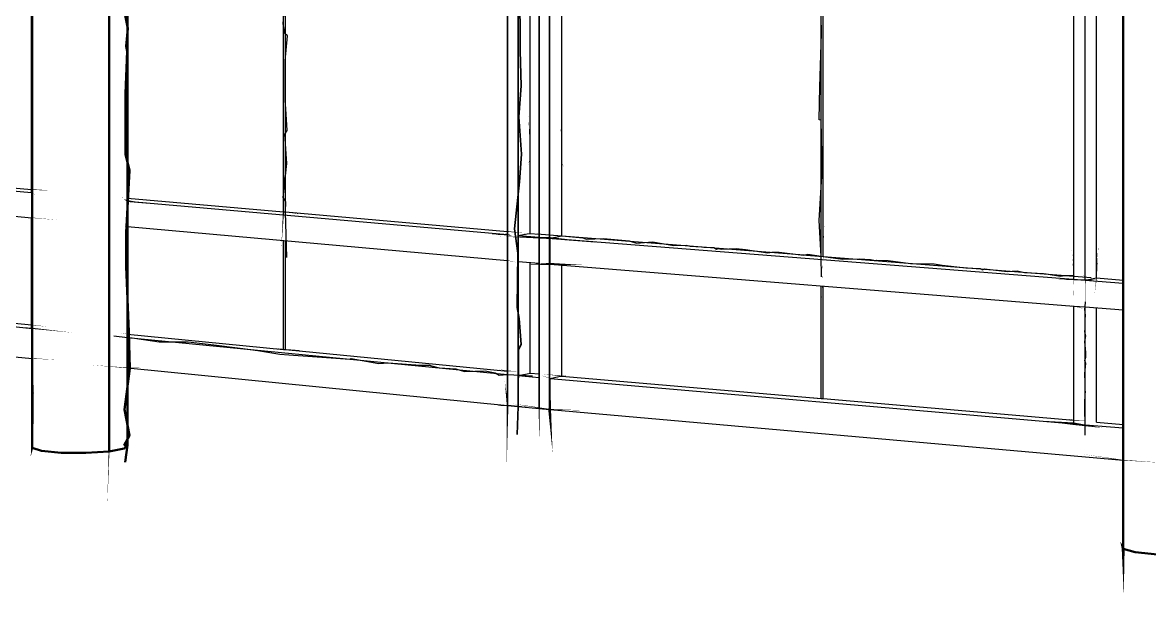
# Model space of a CAD drawing. Header units: inches. Extents: x -877 to 882, y -418 to 410.
# Drawn here: x -125.1 to 60.5, y -383 to -288.6 of the extents above; entities that cross this region are included whole.
import ezdxf

# ---------------------------------------------------------------- set-up
doc = ezdxf.new("R2010")
doc.units = ezdxf.units.IN
doc.header["$LTSCALE"] = 0.5
doc.header["$MEASUREMENT"] = 0
doc.layers.get('0').update_dxf_attribs({"lineweight": 18})
for name, color, linetype, lineweight in [('A-Glaz-Curt', 52, 'Continuous', 35), ('A-Glaz-Curt-Unit', 51, 'Continuous', 25), ('A-Wall', 113, 'Continuous', 35)]:
    doc.layers.add(name, color=color, linetype=linetype, lineweight=lineweight)

# ---------------------------------------------------------------- blocks, each defined once
blk = doc.blocks.new('*U12')
at = {"color": 7, "linetype": 'Continuous', "lineweight": -3}
for p, q in [((-41.49, -310.78), (-41.49, -239.08)), ((-36.29, -311.81), (-36.29, -239.34)), ((-41.49, -323.33), (-41.49, -310.78)), ((-36.29, -323.77), (-36.29, -311.81)), ((-42, -323.43), (-41.49, -323.34)), ((-41.49, -323.34), (-41.49, -323.33)), ((-36.8, -323.86), (-36.29, -323.77)), ((-41.49, -346.38), (-41.49, -328.12)), ((-36.29, -346.85), (-36.29, -328.55)), ((-42, -346.48), (-41.49, -346.38)), ((-41.49, -346.38), (-41.49, -346.38)), ((-36.8, -346.95), (-36.29, -346.85))]:
    blk.add_line(p, q, dxfattribs=at)
at = {"layer": 'A-Glaz-Curt', "color": 143, "linetype": 'Continuous', "lineweight": 35}
for p, q in [((-45.23, -351.72), (-45.23, -238.89)), ((-43.51, -351.88), (-43.51, -238.97)), ((-40.05, -352.2), (-40.05, -239.15)), ((-38.31, -352.37), (-38.31, -239.23)), ((-45.23, -351.72), (-43.51, -351.88)), ((-43.51, -351.88), (-43.51, -351.88)), ((-40.05, -352.2), (-38.31, -352.37)), ((-38.31, -352.37), (-38.24, -352.35))]:
    blk.add_line(p, q, dxfattribs=at)
at = {"layer": 'A-Glaz-Curt-Unit', "color": 143, "linetype": 'Continuous', "lineweight": 25}
for p, q in [((-123.66, -316.61), (-123.66, -234.83)), ((-82.14, -319.77), (-82.14, -237)), ((-81.81, -319.8), (-81.81, -237.02)), ((6.38, -327.12), (6.38, -241.45)), ((6.74, -327.15), (6.74, -241.47)), ((48.02, -330.9), (48.02, -243.47)), ((49.89, -331.05), (49.89, -243.56)), ((-195.95, -310.24), (-123.66, -316.61)), ((-195.95, -314.26), (-123.66, -320.75)), ((-107.83, -318.01), (-45.27, -323.53)), ((-123.66, -338.97), (-123.66, -320.75)), ((-123.66, -320.75), (-123.66, -320.75)), ((-123.66, -320.75), (-123.52, -320.77)), ((-82.14, -319.77), (-81.81, -319.8)), ((-107.83, -322.18), (-45.27, -327.8)), ((-82.14, -342.45), (-82.14, -324.49)), ((-81.81, -342.48), (-81.81, -324.52)), ((-45.27, -323.53), (-45.23, -323.52)), ((-45.27, -327.8), (-45.27, -323.53)), ((-43.51, -323.68), (-42, -323.43)), ((-43.51, -327.95), (-43.51, -323.68)), ((-43.51, -323.68), (-40.05, -323.97)), ((-40.05, -328.25), (-40.05, -323.97)), ((-40.05, -323.97), (-40.05, -323.97)), ((-38.24, -324.11), (-36.8, -323.86)), ((-38.24, -328.39), (-38.24, -324.11)), ((-38.24, -324.11), (49.27, -331)), ((-45.27, -327.8), (-45.23, -327.79)), ((-43.51, -327.95), (-40.05, -328.25)), ((-40.05, -328.25), (-40.05, -328.25)), ((-38.24, -328.39), (48.02, -335.31)), ((6.38, -327.12), (6.74, -327.15)), ((-195.95, -331.95), (-123.52, -338.99)), ((6.38, -350.54), (6.38, -331.97)), ((6.74, -350.57), (6.74, -332)), ((48.02, -330.9), (49.77, -331.04)), ((49.89, -331.05), (51.75, -330.68)), ((49.89, -331.05), (56.14, -331.54)), ((48.02, -354.71), (48.02, -335.31)), ((48.02, -335.31), (48.02, -335.31)), ((48.02, -335.31), (49.89, -335.46)), ((49.89, -354.87), (49.89, -335.46)), ((49.89, -335.46), (56.14, -335.96)), ((-195.95, -336.78), (-123.52, -343.96)), ((-123.66, -338.97), (-123.52, -338.99)), ((-107.83, -340.51), (-45.27, -346.59)), ((-82.14, -342.45), (-81.81, -342.48)), ((-107.83, -345.51), (-45.27, -351.71)), ((-45.27, -346.59), (-45.23, -346.58)), ((-45.27, -351.71), (-45.27, -346.59)), ((-43.51, -346.75), (-42, -346.48)), ((-43.51, -351.88), (-43.51, -346.75)), ((-43.51, -346.75), (-40.05, -347.07)), ((-38.24, -347.23), (-36.8, -346.95)), ((-40.05, -352.2), (-40.05, -347.07)), ((-40.05, -347.07), (-40.05, -347.07)), ((-38.24, -352.37), (-38.24, -347.23)), ((-38.24, -347.23), (48.02, -354.71)), ((6.38, -350.54), (6.74, -350.57)), ((-45.27, -351.71), (-45.23, -351.7)), ((-43.51, -351.88), (-40.05, -352.2)), ((-40.05, -352.2), (-40.05, -352.2)), ((-38.24, -352.37), (56.14, -360.71)), ((49.89, -354.87), (56.14, -355.41))]:
    blk.add_line(p, q, dxfattribs=at)
at = {"layer": 'A-Glaz-Curt-Unit', "color": 141, "linetype": 'Continuous', "lineweight": 25}
for p, q in [((51.75, -330.68), (51.75, -243.64)), ((-158.19, -313.08), (-123.66, -316.12)), ((-107.83, -317.51), (-82.14, -319.77)), ((-81.81, -319.8), (-45.23, -323.02)), ((-41.49, -323.34), (-40.05, -323.46)), ((-36.29, -323.77), (6.38, -327.12)), ((6.74, -327.15), (48.02, -330.39)), ((51.75, -330.68), (56.14, -331.03)), ((-158.19, -335.08), (-123.66, -338.42)), ((51.75, -354.46), (51.75, -335.61)), ((-107.83, -339.96), (-82.14, -342.45)), ((-81.81, -342.48), (-45.23, -346.02)), ((-41.49, -346.38), (-40.05, -346.51)), ((-36.29, -346.85), (6.38, -350.54)), ((6.74, -350.57), (48.02, -354.14)), ((51.75, -354.46), (56.14, -354.84))]:
    blk.add_line(p, q, dxfattribs=at)
at = {"layer": 'A-Wall', "color": 254, "linetype": 'Continuous', "lineweight": 50}
for p, q in [((-123.52, -358.67), (-123.52, -234.84)), ((-110.87, -359.28), (-110.87, -235.5)), ((-107.83, -358.25), (-107.83, -235.66)), ((56.14, -375.31), (56.14, -243.85)), ((-123.52, -358.67), (-121.98, -359.18)), ((-121.98, -359.18), (-118.74, -359.49)), ((-118.74, -359.49), (-114.67, -359.53)), ((-114.67, -359.53), (-110.87, -359.28)), ((-110.87, -359.28), (-108.37, -358.81)), ((-108.37, -358.81), (-107.83, -358.25)), ((56.14, -375.31), (58.14, -375.88)), ((58.14, -375.88), (61.81, -376.24))]:
    blk.add_line(p, q, dxfattribs=at)
blk = doc.blocks.new('New Napkin Sketch')
at = {"layer": 'A-Wall', "color": 7, "linetype": 'Continuous', "lineweight": -3}
for p, q in [((-41.49, -323.33), (-41.49, -310.78)), ((-36.29, -323.77), (-36.29, -311.81)), ((-42, -323.43), (-41.49, -323.34)), ((-41.49, -323.34), (-41.49, -323.33)), ((-36.8, -323.86), (-36.29, -323.77)), ((-41.49, -346.38), (-41.49, -328.12)), ((-36.29, -346.85), (-36.29, -328.55)), ((-42, -346.48), (-41.49, -346.38)), ((-41.49, -346.38), (-41.49, -346.38)), ((-36.8, -346.95), (-36.29, -346.85))]:
    blk.add_line(p, q, dxfattribs=at)
at = {"layer": 'A-Wall', "color": 143, "linetype": 'Continuous', "lineweight": 25}
for p, q in [((-123.66, -338.97), (-123.66, -320.75)), ((-123.66, -320.75), (-123.66, -320.75)), ((-123.66, -320.75), (-123.52, -320.77)), ((-82.14, -319.77), (-81.81, -319.8)), ((-82.14, -342.45), (-82.14, -324.49)), ((-81.81, -342.48), (-81.81, -324.52)), ((-45.27, -323.53), (-45.23, -323.52)), ((-45.27, -327.8), (-45.27, -323.53)), ((-43.51, -323.68), (-42, -323.43)), ((-43.51, -327.95), (-43.51, -323.68)), ((-43.51, -323.68), (-40.05, -323.97)), ((-40.05, -328.25), (-40.05, -323.97)), ((-40.05, -323.97), (-40.05, -323.97)), ((-38.24, -324.11), (-36.8, -323.86)), ((-38.24, -328.39), (-38.24, -324.11)), ((-45.27, -327.8), (-45.23, -327.79)), ((-43.51, -327.95), (-40.05, -328.25)), ((-40.05, -328.25), (-40.05, -328.25)), ((6.38, -327.12), (6.74, -327.15)), ((6.38, -350.54), (6.38, -331.97)), ((6.74, -350.57), (6.74, -332)), ((48.02, -330.9), (49.77, -331.04)), ((49.89, -331.05), (51.75, -330.68)), ((49.89, -331.05), (56.14, -331.54)), ((48.02, -335.31), (48.02, -335.31)), ((48.02, -335.31), (49.89, -335.46)), ((49.89, -335.46), (56.14, -335.96)), ((-123.66, -338.97), (-123.52, -338.99)), ((-82.14, -342.45), (-81.81, -342.48)), ((-45.27, -346.59), (-45.23, -346.58)), ((-45.27, -351.71), (-45.27, -346.59)), ((-43.51, -346.75), (-42, -346.48)), ((-43.51, -351.88), (-43.51, -346.75)), ((-43.51, -346.75), (-40.05, -347.07)), ((-38.24, -347.23), (-36.8, -346.95)), ((-40.05, -352.2), (-40.05, -347.07)), ((-40.05, -347.07), (-40.05, -347.07)), ((-38.24, -352.37), (-38.24, -347.23)), ((6.38, -350.54), (6.74, -350.57)), ((-45.27, -351.71), (-45.23, -351.7)), ((-43.51, -351.88), (-40.05, -352.2)), ((-40.05, -352.2), (-40.05, -352.2)), ((49.89, -354.87), (56.14, -355.41))]:
    blk.add_line(p, q, dxfattribs=at)
at = {"layer": 'A-Wall', "color": 141, "linetype": 'Continuous', "lineweight": 25}
for p, q in [((-41.49, -323.34), (-40.05, -323.46)), ((51.75, -330.68), (56.14, -331.03)), ((51.75, -354.46), (51.75, -335.61)), ((-41.49, -346.38), (-40.05, -346.51)), ((51.75, -354.46), (56.14, -354.84))]:
    blk.add_line(p, q, dxfattribs=at)
at = {"layer": 'A-Wall', "color": 143, "linetype": 'Continuous', "lineweight": 35}
for p, q in [((-45.23, -351.72), (-43.51, -351.88)), ((-43.51, -351.88), (-43.51, -351.88)), ((-40.05, -352.2), (-38.31, -352.37)), ((-38.31, -352.37), (-38.24, -352.35))]:
    blk.add_line(p, q, dxfattribs=at)
at = {"layer": 'A-Wall', "color": 254, "linetype": 'Continuous', "lineweight": 50}
for p, q in [((-123.52, -358.67), (-121.98, -359.18)), ((-121.98, -359.18), (-118.74, -359.49)), ((-118.74, -359.49), (-114.67, -359.53)), ((-114.67, -359.53), (-110.87, -359.28)), ((-110.87, -359.28), (-108.37, -358.81)), ((-108.37, -358.81), (-107.83, -358.25)), ((56.14, -375.31), (58.14, -375.88)), ((58.14, -375.88), (61.81, -376.24))]:
    blk.add_line(p, q, dxfattribs=at)
at = {"layer": 'A-Wall', "color": 254, "linetype": 'Continuous', "lineweight": 50, "extrusion": (0, 0, -1)}
for points in [[(111.14, -368.02, 0, 0.138, 0), (110.87, -359.28, 0.138, 0, 0), (110.8, -357.19, 0, 0, 0), (111.35, -344.85, 0, 0, 0), (111.42, -344, 0, 0, 0), (110.98, -336.72, 0, 0, 0), (111.39, -335.82, 0, 0, 0), (110.3, -327.01, 0, 0, 0), (110.27, -322.88, 0, 0, 0), (110.92, -315.56, 0, 0, 0), (111.3, -308.65, 0, 0, 0), (110.81, -300.49, 0, 0, 0), (110.61, -298.98, 0, 0, 0), (110.43, -289.23, 0, 0, 0), (111.34, -283.36, 0, 0, 0), (111.26, -280.57, 0, 0, 0), (110.99, -271.3, 0, 0, 0), (111.19, -266.73, 0, 0, 0), (111.25, -254.37, 0, 0, 0), (110.54, -253.88, 0, 0, 0), (111.09, -242.37, 0, 0, 0), (110.49, -237.19, 0, 0.479, 0), (110.87, -235.5, 0.479, 0, 0), (110.62, -225.9, 0, 0, 0)], [(123.76, -360.08, 0, 0.346, 0), (123.52, -358.67, 0.346, 0, 0), (123.23, -347.85, 0, 0, 0), (123.6, -338.93, 0, 0, 0), (123.5, -331.06, 0, 0, 0), (123.81, -323.02, 0, 0, 0), (123.58, -321.77, 0, 0, 0), (123.77, -311.15, 0, 0, 0), (124.11, -308.72, 0, 0, 0), (123.31, -304.81, 0, 0, 0), (123.15, -299.12, 0, 0, 0), (123.54, -297.02, 0, 0, 0), (123.49, -287.53, 0, 0, 0), (123.05, -281.9, 0, 0, 0), (123.98, -281.27, 0, 0, 0), (123.77, -269.94, 0, 0, 0), (123.88, -259.64, 0, 0, 0), (123.94, -248.31, 0, 0, 0), (123.33, -238.4, 0, 0, 0), (123.56, -237.99, 0, 0.462, 0), (123.52, -234.84, 0.462, 0, 0), (123.28, -232.9, 0, 0, 0)], [(-56.24, -383.02, 0, 0.483, 0), (-56.14, -375.31, 0.483, 0, 0), (-55.66, -374.12, 0, 0, 0), (-55.61, -363.64, 0, 0, 0), (-56.6, -357.91, 0, 0, 0), (-56.53, -344.95, 0, 0, 0), (-56.24, -332.8, 0, 0, 0), (-55.97, -331.67, 0, 0, 0), (-56.05, -320.1, 0, 0, 0), (-55.73, -314.43, 0, 0, 0), (-56.58, -314.3, 0, 0, 0), (-56.7, -305.36, 0, 0, 0), (-55.55, -292.78, 0, 0, 0), (-55.8, -291.76, 0, 0, 0), (-56.59, -279.87, 0, 0, 0), (-56.15, -278.79, 0, 0, 0), (-55.63, -272.38, 0, 0, 0), (-55.87, -260.52, 0, 0, 0), (-56.61, -249.69, 0, 0.508, 0), (-56.14, -243.85, 0.508, 0, 0), (-55.59, -239.39, 0, 0, 0)]]:
    blk.add_lwpolyline(points, format="xyseb", dxfattribs=at)
at = {"layer": 'A-Wall', "color": 143, "linetype": 'Continuous', "lineweight": 35, "extrusion": (0, 0, -1)}
for points in [[(39.98, -357.52, 0, 0.178, 0), (40.05, -352.2, 0.178, 0, 0), (40.12, -341.32, 0, 0, 0), (39.81, -337.16, 0, 0, 0), (39.84, -331.34, 0, 0, 0), (40.06, -323.96, 0, 0, 0), (39.98, -317.81, 0, 0, 0), (40.55, -308.73, 0, 0, 0), (39.75, -307.12, 0, 0, 0), (39.49, -298.87, 0, 0, 0), (39.86, -296.87, 0, 0, 0), (39.66, -293.34, 0, 0, 0), (40.03, -288.75, 0, 0, 0), (39.54, -280.38, 0, 0, 0), (40.56, -272.23, 0, 0, 0), (39.98, -261.95, 0, 0, 0), (40.58, -261.55, 0, 0, 0), (40.09, -253.82, 0, 0, 0), (39.66, -244.13, 0, 0, 0), (40.54, -240.92, 0, 0, 0), (39.8, -240.1, 0, 0.399, 0), (40.05, -239.15, 0.399, 0, 0), (40.58, -229.75, 0, 0, 0)], [(45.38, -361.84, 0, 0.265, 0), (45.23, -351.72, 0.265, 0, 0), (45.69, -347.77, 0, 0, 0), (45.51, -345.67, 0, 0, 0), (45.48, -338.99, 0, 0, 0), (45.45, -337.43, 0, 0, 0), (45.51, -332.19, 0, 0, 0), (45.22, -322.05, 0, 0, 0), (44.99, -311.33, 0, 0, 0), (45.34, -307.15, 0, 0, 0), (45.69, -299.35, 0, 0, 0), (45.43, -289.93, 0, 0, 0), (45.51, -281.26, 0, 0, 0), (44.97, -278.5, 0, 0, 0), (44.83, -270.63, 0, 0, 0), (44.72, -266.27, 0, 0, 0), (45.24, -266.05, 0, 0, 0), (45.12, -260.14, 0, 0, 0), (45.26, -255.29, 0, 0, 0), (44.88, -247.27, 0, 0.0592, 0), (45.23, -238.89, 0.0592, 0, 0), (45.14, -230.86, 0, 0, 0)], [(37.82, -359.51, 0, 0.461, 0), (38.31, -352.37, 0.461, 0, 0), (38.11, -350.86, 0, 0, 0), (38.5, -343.97, 0, 0, 0), (38.39, -334.79, 0, 0, 0), (38.74, -325.66, 0, 0, 0), (38.61, -315.39, 0, 0, 0), (38.73, -306.29, 0, 0, 0), (38.35, -299.1, 0, 0, 0), (37.89, -293.24, 0, 0, 0), (38.86, -289.5, 0, 0, 0), (38.42, -281.61, 0, 0, 0), (38.13, -280.12, 0, 0, 0), (38.05, -277.2, 0, 0, 0), (38.53, -274.16, 0, 0, 0), (38.13, -272.78, 0, 0, 0), (37.97, -263.01, 0, 0, 0), (38.06, -254.87, 0, 0, 0), (38.34, -247.38, 0, 0.392, 0), (38.31, -239.23, 0.392, 0, 0), (38.42, -238.54, 0, 0, 0)]]:
    blk.add_lwpolyline(points, format="xyseb", dxfattribs=at)
at = {"layer": 'A-Wall', "color": 143, "linetype": 'Continuous', "lineweight": 25, "extrusion": (0, 0, -1)}
for points in [[(82.48, -325.65, 0, 0.199, 0), (82.14, -319.77, 0.199, 0, 0), (82.02, -313.65, 0, 0, 0), (82.11, -309.28, 0, 0, 0), (81.78, -307.53, 0, 0, 0), (82.02, -303.95, 0, 0, 0), (82.3, -299.62, 0, 0, 0), (82.02, -298.38, 0, 0, 0), (82.34, -298.13, 0, 0, 0), (81.87, -297.41, 0, 0, 0), (82.36, -294.8, 0, 0, 0), (82.24, -286.66, 0, 0, 0), (81.74, -283.44, 0, 0, 0), (82.35, -275.99, 0, 0, 0), (81.89, -269.62, 0, 0, 0), (82.38, -267.1, 0, 0, 0), (82.21, -262.76, 0, 0, 0), (82.36, -258.3, 0, 0, 0), (82.27, -252.18, 0, 0, 0), (82.41, -248.37, 0, 0, 0), (81.94, -244.1, 0, 0, 0), (81.73, -239.79, 0, 0.121, 0), (82.14, -237, 0.121, 0, 0), (81.79, -230.75, 0, 0, 0)], [(123.59, -322.32, 0, 0.0654, 0), (123.66, -316.61, 0.0654, 0, 0), (123.59, -311.09, 0, 0, 0), (123.78, -303.43, 0, 0, 0), (123.91, -297.03, 0, 0, 0), (123.65, -294.11, 0, 0, 0), (123.67, -291.21, 0, 0, 0), (124, -285.63, 0, 0, 0), (123.61, -281.24, 0, 0, 0), (123.52, -275.12, 0, 0, 0), (124.02, -267.56, 0, 0, 0), (124.04, -262.85, 0, 0, 0), (123.84, -258.93, 0, 0, 0), (123.47, -252.6, 0, 0, 0), (123.93, -249.36, 0, 0, 0), (123.4, -243.81, 0, 0, 0), (123.93, -238.76, 0, 0, 0), (123.54, -237.7, 0, 0, 0), (123.62, -236.76, 0, 0.215, 0), (123.66, -234.83, 0.215, 0, 0), (123.76, -232.32, 0, 0, 0)], [(-6.47, -335.22, 0, 0.0194, 0), (-6.74, -327.15, 0.0194, 0, 0), (-6.95, -320.72, 0, 0, 0), (-6.69, -317.3, 0, 0, 0), (-6.53, -316.73, 0, 0, 0), (-7.1, -315.42, 0, 0, 0), (-6.52, -307.46, 0, 0, 0), (-6.42, -299.78, 0, 0, 0), (-6.98, -295.58, 0, 0, 0), (-7.03, -294.78, 0, 0, 0), (-6.67, -288.21, 0, 0, 0), (-6.55, -283.35, 0, 0, 0), (-6.65, -281.47, 0, 0, 0), (-7.13, -273.02, 0, 0, 0), (-6.99, -269.8, 0, 0, 0), (-6.64, -264.26, 0, 0, 0), (-7.04, -263.18, 0, 0, 0), (-6.67, -259.2, 0, 0, 0), (-6.98, -251.73, 0, 0, 0), (-6.69, -246.8, 0, 0, 0), (-6.4, -245.18, 0, 0.398, 0), (-6.74, -241.47, 0.398, 0, 0), (-7.06, -233.52, 0, 0, 0)], [(-49.84, -337.64, 0, 0.11, 0), (-49.89, -331.05, 0.11, 0, 0), (-49.58, -330, 0, 0, 0), (-49.85, -322.85, 0, 0, 0), (-49.79, -317.22, 0, 0, 0), (-49.91, -316.22, 0, 0, 0), (-50.07, -316.07, 0, 0, 0), (-49.79, -308.05, 0, 0, 0), (-49.7, -302.82, 0, 0, 0), (-50.11, -296.5, 0, 0, 0), (-50.11, -290.94, 0, 0, 0), (-49.88, -286.29, 0, 0, 0), (-49.97, -277.88, 0, 0, 0), (-49.83, -275.18, 0, 0, 0), (-50.1, -271.77, 0, 0, 0), (-49.59, -264.94, 0, 0, 0), (-49.84, -263.05, 0, 0, 0), (-50.1, -260.84, 0, 0, 0), (-49.65, -254.24, 0, 0, 0), (-49.53, -249.23, 0, 0, 0), (-49.53, -246.91, 0, 0.224, 0), (-49.89, -243.56, 0.224, 0, 0), (-50.11, -240.26, 0, 0, 0)], [(-47.92, -334.86, 0, 0.0426, 0), (-48.02, -330.9, 0.0426, 0, 0), (-47.66, -325.77, 0, 0, 0), (-48.2, -317.79, 0, 0, 0), (-47.73, -312.33, 0, 0, 0), (-47.91, -309.29, 0, 0, 0), (-47.82, -308.43, 0, 0, 0), (-47.98, -305.49, 0, 0, 0), (-48.16, -298.93, 0, 0, 0), (-48.42, -295.56, 0, 0, 0), (-48.22, -290.47, 0, 0, 0), (-48.35, -287.69, 0, 0, 0), (-48.44, -282.81, 0, 0, 0), (-47.62, -274.55, 0, 0, 0), (-48.38, -266.25, 0, 0, 0), (-48.28, -263.46, 0, 0, 0), (-47.88, -256.38, 0, 0, 0), (-48.15, -253.49, 0, 0, 0), (-47.82, -247.82, 0, 0.378, 0), (-48.02, -243.47, 0.378, 0, 0), (-47.75, -242.2, 0, 0, 0)], [(197.66, -309.73, 0, 0.182, 0), (195.95, -310.24, 0.182, 0, 0), (192.9, -310.62, 0, 0, 0), (188.12, -310.78, 0, 0, 0), (184.79, -311.31, 0, 0, 0), (178.49, -311.59, 0, 0, 0), (175.81, -312.31, 0, 0, 0), (172.4, -312.3, 0, 0, 0), (172.33, -312.39, 0, 0, 0), (167.51, -312.47, 0, 0, 0), (161.93, -313.23, 0, 0, 0), (159.65, -313.31, 0, 0, 0), (157.02, -313.9, 0, 0, 0), (150.84, -314.13, 0, 0, 0), (149.98, -314.33, 0, 0, 0), (145.14, -314.55, 0, 0, 0), (138.79, -315.24, 0, 0, 0), (137.49, -315.19, 0, 0, 0), (131.83, -316.09, 0, 0, 0), (130.35, -315.82, 0, 0, 0), (123.77, -316.63, 0, 0.0862, 0), (123.66, -316.61, 0.0862, 0, 0), (123.02, -316.97, 0, 0, 0)], [(201.11, -313.52, 0, 0.00234, 0), (195.95, -314.26, 0.00234, 0, 0), (194.51, -314.53, 0, 0, 0), (188.12, -314.7, 0, 0, 0), (186.6, -315.13, 0, 0, 0), (181.7, -315.24, 0, 0, 0), (175.51, -315.85, 0, 0, 0), (171.21, -316.68, 0, 0, 0), (164.34, -317.32, 0, 0, 0), (163.83, -316.92, 0, 0, 0), (160.68, -317.41, 0, 0, 0), (159.33, -317.45, 0, 0, 0), (153.06, -318.35, 0, 0, 0), (150.42, -318.28, 0, 0, 0), (144.67, -318.97, 0, 0, 0), (144.5, -318.61, 0, 0, 0), (139.38, -319.08, 0, 0, 0), (136.26, -319.9, 0, 0, 0), (131.05, -319.96, 0, 0, 0), (130.64, -320.39, 0, 0, 0), (126.24, -320.51, 0, 0, 0), (124.82, -320.76, 0, 0.0769, 0), (123.66, -320.75, 0.0769, 0, 0), (119.28, -321.13, 0, 0, 0)], [(108.44, -317.67, 0, 0.296, 0), (107.83, -318.01, 0.296, 0, 0), (104.42, -318.45, 0, 0, 0), (103.73, -318.4, 0, 0, 0), (99.45, -318.85, 0, 0, 0), (97.17, -318.71, 0, 0, 0), (94.03, -319.04, 0, 0, 0), (89.08, -319.53, 0, 0, 0), (88.34, -320.04, 0, 0, 0), (84.94, -320.17, 0, 0, 0), (79.1, -320.66, 0, 0, 0), (74.69, -320.91, 0, 0, 0), (69.87, -321.34, 0, 0, 0), (67.18, -321.3, 0, 0, 0), (61.56, -322.34, 0, 0, 0), (56.41, -322.25, 0, 0, 0), (53.06, -322.59, 0, 0, 0), (48.52, -323.18, 0, 0, 0), (47.84, -323.52, 0, 0.265, 0), (45.27, -323.53, 0.265, 0, 0), (44.45, -323.74, 0, 0, 0)], [(108.27, -322.27, 0, 0.13, 0), (107.83, -322.18, 0.13, 0, 0), (107.32, -322.41, 0, 0, 0), (106.45, -322.2, 0, 0, 0), (106.23, -322.08, 0, 0, 0), (103.53, -322.87, 0, 0, 0), (101.29, -322.91, 0, 0, 0), (96.27, -323.07, 0, 0, 0), (90.3, -324.05, 0, 0, 0), (86.84, -324.22, 0, 0, 0), (83.63, -324.34, 0, 0, 0), (77.36, -324.62, 0, 0, 0), (73.79, -325.22, 0, 0, 0), (67.8, -325.7, 0, 0, 0), (62.56, -326.15, 0, 0, 0), (56.62, -326.55, 0, 0, 0), (55.54, -326.97, 0, 0, 0), (54.9, -326.8, 0, 0, 0), (49.52, -327.54, 0, 0, 0), (48.1, -327.62, 0, 0.0812, 0), (45.27, -327.8, 0.0812, 0, 0), (43.61, -328.14, 0, 0, 0)], [(46.56, -323.85, 0, 0.315, 0), (38.24, -324.11, 0.315, 0, 0), (30.63, -324.86, 0, 0, 0), (24.73, -325.1, 0, 0, 0), (22.92, -325.45, 0, 0, 0), (22.53, -325.18, 0, 0, 0), (15.18, -325.61, 0, 0, 0), (9.69, -326.14, 0, 0, 0), (2.35, -326.95, 0, 0, 0), (-1.61, -327.26, 0, 0, 0), (-2.98, -327.34, 0, 0, 0), (-9.58, -328.06, 0, 0, 0), (-16.46, -327.99, 0, 0, 0), (-24.86, -328.67, 0, 0, 0), (-30.6, -329.47, 0, 0, 0), (-39.07, -330.29, 0, 0, 0), (-45.08, -330.92, 0, 0.209, 0), (-49.27, -331, 0.209, 0, 0), (-52.12, -331.01, 0, 0, 0)], [(41.94, -328.45, 0, 0.372, 0), (38.24, -328.39, 0.372, 0, 0), (32.91, -328.53, 0, 0, 0), (31.02, -329.28, 0, 0, 0), (23.2, -329.93, 0, 0, 0), (20.46, -329.48, 0, 0, 0), (18.03, -330.13, 0, 0, 0), (10.72, -330.92, 0, 0, 0), (3.55, -331.43, 0, 0, 0), (-3.6, -331.51, 0, 0, 0), (-11.53, -331.98, 0, 0, 0), (-15.77, -332.31, 0, 0, 0), (-20.98, -333.51, 0, 0, 0), (-21.98, -333.05, 0, 0, 0), (-25.9, -333.66, 0, 0, 0), (-28.88, -334.18, 0, 0, 0), (-31.79, -334.38, 0, 0, 0), (-34.04, -333.81, 0, 0, 0), (-38.78, -334.77, 0, 0, 0), (-40.83, -334.35, 0, 0, 0), (-47.62, -335.21, 0, 0.1, 0), (-48.02, -335.31, 0.1, 0, 0), (-49.73, -335.8, 0, 0, 0)], [(198.38, -331.53, 0, 0.0569, 0), (195.95, -331.95, 0.0569, 0, 0), (189.9, -332.7, 0, 0, 0), (187.82, -332.76, 0, 0, 0), (186.58, -333.05, 0, 0, 0), (185.72, -332.63, 0, 0, 0), (180.66, -333.2, 0, 0, 0), (178.39, -333.84, 0, 0, 0), (173.48, -333.84, 0, 0, 0), (167.84, -334.59, 0, 0, 0), (164.11, -334.97, 0, 0, 0), (160.75, -335.14, 0, 0, 0), (156.78, -335.56, 0, 0, 0), (149.98, -336.66, 0, 0, 0), (142.81, -337.08, 0, 0, 0), (136.04, -337.62, 0, 0, 0), (130.8, -338.16, 0, 0, 0), (128.04, -338.6, 0, 0.185, 0), (123.52, -338.99, 0.185, 0, 0), (116.89, -339.69, 0, 0, 0)], [(-48.02, -354.77, 0, 0.0397, 0), (-48.02, -354.71, 0.0397, 0, 0), (-48.01, -354.21, 0, 0, 0), (-48.05, -352.76, 0, 0, 0), (-47.98, -351.75, 0, 0, 0), (-48.08, -350.32, 0, 0, 0), (-48.07, -350.19, 0, 0, 0), (-48.07, -349.69, 0, 0, 0), (-47.97, -347.89, 0, 0, 0), (-48.01, -346.35, 0, 0, 0), (-48.03, -344.61, 0, 0, 0), (-48.1, -343.75, 0, 0, 0), (-47.93, -343.23, 0, 0, 0), (-47.94, -342.96, 0, 0, 0), (-48.02, -342.59, 0, 0, 0), (-48.06, -341.14, 0, 0, 0), (-47.99, -339.63, 0, 0, 0), (-48.06, -338.47, 0, 0, 0), (-48.11, -336.76, 0, 0, 0), (-47.96, -336.06, 0, 0.00188, 0), (-48.02, -335.31, 0.00188, 0, 0), (-47.92, -333.66, 0, 0, 0)], [(199.44, -336.48, 0, 0.264, 0), (195.95, -336.78, 0.264, 0, 0), (189.3, -337.69, 0, 0, 0), (184.75, -337.94, 0, 0, 0), (179.8, -338.27, 0, 0, 0), (172.68, -338.96, 0, 0, 0), (166.91, -339.76, 0, 0, 0), (161.52, -340.31, 0, 0, 0), (160.98, -340.17, 0, 0, 0), (157.22, -340.56, 0, 0, 0), (153.77, -341.03, 0, 0, 0), (148.36, -341.13, 0, 0, 0), (147.49, -341.67, 0, 0, 0), (145.46, -341.89, 0, 0, 0), (145.33, -342.16, 0, 0, 0), (140.42, -342.22, 0, 0, 0), (137.93, -342.56, 0, 0, 0), (131.74, -343.42, 0, 0, 0), (128.92, -343.53, 0, 0.0856, 0), (123.52, -343.96, 0.0856, 0, 0), (119.11, -344.17, 0, 0, 0)], [(113.79, -345.03, 0, 0.11, 0), (107.83, -345.51, 0.11, 0, 0), (105.31, -345.51, 0, 0, 0), (100.34, -346.19, 0, 0, 0), (99.52, -346.08, 0, 0, 0), (96.34, -346.74, 0, 0, 0), (91.28, -346.89, 0, 0, 0), (87.95, -347.51, 0, 0, 0), (82.44, -348.28, 0, 0, 0), (80.11, -348.57, 0, 0, 0), (76.87, -348.39, 0, 0, 0), (70.72, -349.26, 0, 0, 0), (68.3, -349.65, 0, 0, 0), (62.6, -349.69, 0, 0, 0), (56.78, -350.47, 0, 0, 0), (51.82, -351.01, 0, 0, 0), (47.35, -351.81, 0, 0.14, 0), (45.27, -351.71, 0.14, 0, 0), (41.61, -351.9, 0, 0, 0)], [(39.87, -346.7, 0, 0.0794, 0), (38.24, -347.23, 0.0794, 0, 0), (37.44, -347.3, 0, 0, 0), (36.92, -347, 0, 0, 0), (30.49, -347.79, 0, 0, 0), (25.25, -348.09, 0, 0, 0), (22.83, -348.57, 0, 0, 0), (15.91, -349.56, 0, 0, 0), (13.35, -349.14, 0, 0, 0), (6.65, -350.18, 0, 0, 0), (5.05, -350.09, 0, 0, 0), (3.66, -349.8, 0, 0, 0), (-1.82, -350.81, 0, 0, 0), (-4.04, -350.71, 0, 0, 0), (-8.43, -351.2, 0, 0, 0), (-12.74, -351.93, 0, 0, 0), (-20.05, -352.3, 0, 0, 0), (-20.1, -352.4, 0, 0, 0), (-21.99, -352.77, 0, 0, 0), (-27.73, -352.66, 0, 0, 0), (-36.27, -353.94, 0, 0, 0), (-42.35, -354.2, 0, 0.408, 0), (-48.02, -354.71, 0.408, 0, 0), (-52.73, -355.41, 0, 0, 0)], [(44.5, -351.38, 0, 0.174, 0), (38.24, -352.37, 0.174, 0, 0), (33.26, -352.48, 0, 0, 0), (30.56, -352.85, 0, 0, 0), (22.29, -353.66, 0, 0, 0), (17.97, -354.11, 0, 0, 0), (13.54, -354.3, 0, 0, 0), (10, -354.73, 0, 0, 0), (8.33, -355.37, 0, 0, 0), (4.95, -355.06, 0, 0, 0), (-4.03, -356.09, 0, 0, 0), (-10.59, -356.82, 0, 0, 0), (-18.9, -357, 0, 0, 0), (-28.09, -358.39, 0, 0, 0), (-36.02, -359.08, 0, 0, 0), (-36.98, -359.02, 0, 0, 0), (-40.64, -359.2, 0, 0, 0), (-41.14, -359.01, 0, 0, 0), (-49.4, -359.72, 0, 0.0987, 0), (-56.14, -360.71, 0.0987, 0, 0), (-63.21, -361.18, 0, 0, 0)]]:
    blk.add_lwpolyline(points, format="xyseb", dxfattribs=at)
at = {"layer": 'A-Wall', "color": 143, "linetype": 'Continuous', "lineweight": 35, "extrusion": (0, 0, -1)}
blk.add_lwpolyline([(43.65, -356.49), (43.51, -351.88), (43.43, -342.46), (42.99, -341.63), (43.3, -337.38), (43.64, -335.56), (43.54, -326.58), (44.07, -322.6), (43.26, -314.86), (42.96, -310.26), (43.4, -304.12), (43.02, -299.02), (43.16, -293.26), (43.2, -282.58)], dxfattribs=at)
at = {"layer": 'A-Wall', "color": 254, "linetype": 'Continuous', "lineweight": 50, "extrusion": (0, 0, -1)}
blk.add_lwpolyline([(108.2, -361.05), (107.83, -358.25), (108.37, -358.23), (107.5, -356.63), (108.32, -352.35), (107.46, -345.6), (107.63, -339.59), (108.05, -328.78), (108.03, -323.17), (107.47, -312.98), (108.16, -310.26), (108.18, -300.26), (107.86, -293.29), (108.06, -292.49), (107.79, -289.57), (108.28, -287.08)], dxfattribs=at)
at = {"layer": 'A-Wall', "color": 143, "linetype": 'Continuous', "lineweight": 25, "extrusion": (0, 0, -1)}
for points in [[(81.6, -327.3), (81.81, -319.8), (81.74, -318.16), (82.18, -317.43), (81.61, -311.82), (81.94, -307), (81.55, -306.41), (81.75, -302.8), (81.86, -301.43), (81.84, -294.89), (81.48, -290.79), (81.9, -290.4), (82.17, -288.81), (81.71, -281.98)], [(-6.48, -330.49), (-6.38, -327.12), (-6.07, -321.23), (-6.53, -313.9), (-6.58, -313.18), (-6.39, -304.68), (-6.1, -304.64), (-6.17, -299.18), (-6.25, -297.41), (-6.45, -290.37), (-6.31, -281.92)], [(-49.87, -356.62), (-49.89, -354.87), (-49.87, -353.67), (-49.83, -353.46), (-49.8, -352.05), (-49.82, -350.74), (-49.89, -350.48), (-49.88, -349.88), (-49.95, -349.44), (-49.91, -349.4), (-49.89, -349.36), (-49.87, -347.93), (-49.8, -346.46), (-49.9, -345.82), (-49.98, -344.77), (-49.81, -344.29), (-49.97, -343.74), (-49.98, -342.96), (-49.81, -341.16), (-49.97, -340.25), (-49.8, -339.57), (-49.86, -339.07), (-49.89, -337.43), (-49.94, -336.91), (-49.84, -335.78), (-49.9, -335.47), (-49.89, -335.46), (-49.94, -334.6)], [(110.05, -340.2), (107.83, -340.51), (107.03, -340.58), (102.63, -341.22), (97.83, -341.23), (93.59, -341.73), (89.27, -342.24), (86.37, -342.65), (82.72, -343.25), (81.27, -343.37), (76.61, -343.66), (71.22, -344.06), (70.99, -343.98), (66.43, -344.77), (64.9, -344.67), (59.6, -345.07), (57.98, -345.06), (57.97, -345.1), (56.49, -345.51), (53.77, -345.68), (52.33, -346.11), (48.91, -346), (47.27, -346.3), (46.6, -346.68), (45.27, -346.59), (41.13, -346.82)]]:
    blk.add_lwpolyline(points, dxfattribs=at)
at = {"layer": 'A-Wall', "color": 7, "linetype": 'Continuous', "lineweight": -3, "extrusion": (0, 0, -1)}
for points in [[(41.85, -312.15, 0, 0.0957, 0), (41.49, -310.78, 0.0957, 0, 0), (41.8, -303.75, 0, 0, 0), (41.68, -299.32, 0, 0, 0), (41.28, -294.37, 0, 0, 0), (41.52, -293.46, 0, 0, 0), (41.77, -289.58, 0, 0, 0), (41.45, -288.94, 0, 0, 0), (41.7, -282.02, 0, 0, 0), (41.34, -280.3, 0, 0, 0), (41.31, -273.7, 0, 0, 0), (41.5, -270.75, 0, 0, 0), (41.53, -265.05, 0, 0, 0), (41.22, -258.36, 0, 0, 0), (41.68, -257.21, 0, 0, 0), (41.56, -252.25, 0, 0, 0), (41.29, -247.47, 0, 0, 0), (41.23, -244.45, 0, 0.0532, 0), (41.49, -239.08, 0.0532, 0, 0), (41.3, -237.91, 0, 0, 0)], [(35.98, -312.33, 0, 0.075, 0), (36.29, -311.81, 0.075, 0, 0), (36.49, -305.51, 0, 0, 0), (36.4, -301.24, 0, 0, 0), (36.61, -299.63, 0, 0, 0), (36.03, -293.34, 0, 0, 0), (35.94, -287.57, 0, 0, 0), (36.14, -284.42, 0, 0, 0), (36.14, -278.43, 0, 0, 0), (36.3, -277.83, 0, 0, 0), (36.5, -275.73, 0, 0, 0), (36.33, -274.52, 0, 0, 0), (36.09, -268.53, 0, 0, 0), (36.07, -266.45, 0, 0, 0), (36.32, -265.85, 0, 0, 0), (36.02, -262.26, 0, 0, 0), (36.05, -256.27, 0, 0, 0), (36.26, -251.31, 0, 0, 0), (36.06, -245.59, 0, 0, 0), (36.02, -243.08, 0, 0.282, 0), (36.29, -239.34, 0.282, 0, 0), (36.15, -238.81, 0, 0, 0)]]:
    blk.add_lwpolyline(points, format="xyseb", dxfattribs=at)
at = {"layer": 'A-Wall', "color": 141, "linetype": 'Continuous', "lineweight": 25, "extrusion": (0, 0, -1)}
for points in [[(-51.45, -333.26, 0, 0.113, 0), (-51.75, -330.68, 0.113, 0, 0), (-52.08, -324.87, 0, 0, 0), (-51.59, -320.09, 0, 0, 0), (-51.78, -317.92, 0, 0, 0), (-51.83, -316.83, 0, 0, 0), (-52.15, -310.71, 0, 0, 0), (-51.54, -302.9, 0, 0, 0), (-51.92, -298.6, 0, 0, 0), (-51.56, -295.12, 0, 0, 0), (-51.84, -287.16, 0, 0, 0), (-51.89, -281.17, 0, 0, 0), (-51.99, -280.33, 0, 0, 0), (-51.51, -274.95, 0, 0, 0), (-51.88, -268.37, 0, 0, 0), (-51.65, -261.23, 0, 0, 0), (-52.12, -259.35, 0, 0, 0), (-51.65, -258.07, 0, 0, 0), (-51.71, -251.67, 0, 0, 0), (-52.02, -243.85, 0, 0.236, 0), (-51.75, -243.64, 0.236, 0, 0), (-51.69, -240.36, 0, 0, 0)], [(158.53, -312.96, 0, 0.16, 0), (158.19, -313.08, 0.16, 0, 0), (157.77, -313.19, 0, 0, 0), (155.3, -313.26, 0, 0, 0), (154.33, -313.54, 0, 0, 0), (152.63, -313.56, 0, 0, 0), (151.95, -313.77, 0, 0, 0), (150.68, -313.85, 0, 0, 0), (147.27, -313.87, 0, 0, 0), (144.18, -314.34, 0, 0, 0), (142.21, -314.37, 0, 0, 0), (139.02, -314.79, 0, 0, 0), (135.95, -315.2, 0, 0, 0), (135, -315.19, 0, 0, 0), (133.36, -315.4, 0, 0, 0), (131.91, -315.34, 0, 0, 0), (129.75, -315.45, 0, 0, 0), (128.05, -315.8, 0, 0, 0), (124.99, -315.98, 0, 0.143, 0), (123.66, -316.12, 0.143, 0, 0), (120.53, -316.25, 0, 0, 0)], [(110.28, -317.42, 0, 0.00683, 0), (107.83, -317.51, 0.00683, 0, 0), (105.48, -317.69, 0, 0, 0), (103.4, -317.93, 0, 0, 0), (101.69, -318.15, 0, 0, 0), (100.03, -318.19, 0, 0, 0), (98.34, -318.46, 0, 0, 0), (97, -318.45, 0, 0, 0), (95.4, -318.65, 0, 0, 0), (93.58, -318.81, 0, 0, 0), (93.37, -318.89, 0, 0, 0), (92.25, -318.84, 0, 0, 0), (89.88, -319.08, 0, 0, 0), (88.92, -319.13, 0, 0, 0), (87.57, -319.33, 0, 0, 0), (87.31, -319.24, 0, 0, 0), (85.42, -319.55, 0, 0, 0), (83.19, -319.69, 0, 0, 0), (82.19, -319.87, 0, 0.0583, 0), (82.14, -319.77, 0.0583, 0, 0), (81.26, -319.77, 0, 0, 0)], [(84.69, -319.54, 0, 0.113, 0), (81.81, -319.8, 0.113, 0, 0), (79.36, -320.19, 0, 0, 0), (77.54, -320.32, 0, 0, 0), (74.11, -320.36, 0, 0, 0), (72.02, -320.55, 0, 0, 0), (68.39, -321.01, 0, 0, 0), (66.02, -321.29, 0, 0, 0), (62.47, -321.61, 0, 0, 0), (58.88, -321.67, 0, 0, 0), (55.61, -322.08, 0, 0, 0), (54.42, -322.32, 0, 0, 0), (53.5, -322.47, 0, 0, 0), (50.75, -322.49, 0, 0, 0), (47.33, -322.68, 0, 0, 0), (45.38, -322.97, 0, 0.134, 0), (45.23, -323.02, 0.134, 0, 0), (42.21, -323.33, 0, 0, 0)], [(158.62, -334.98, 0, 0.147, 0), (158.19, -335.08, 0.147, 0, 0), (155.32, -335.46, 0, 0, 0), (154.15, -335.46, 0, 0, 0), (151.31, -335.6, 0, 0, 0), (149.33, -335.93, 0, 0, 0), (148.91, -335.91, 0, 0, 0), (147.96, -336, 0, 0, 0), (147.19, -335.98, 0, 0, 0), (146.33, -336.36, 0, 0, 0), (142.92, -336.49, 0, 0, 0), (142.02, -336.52, 0, 0, 0), (140.22, -336.82, 0, 0, 0), (136.78, -337.13, 0, 0, 0), (136.19, -337.24, 0, 0, 0), (132.81, -337.51, 0, 0, 0), (129.76, -337.95, 0, 0, 0), (127.47, -338.21, 0, 0, 0), (127.14, -338.15, 0, 0, 0), (126.47, -338.18, 0, 0, 0), (125.35, -338.41, 0, 0, 0), (124.45, -338.38, 0, 0.096, 0), (123.66, -338.42, 0.096, 0, 0), (120.91, -338.73, 0, 0, 0)], [(109.28, -339.7, 0, 0.0478, 0), (107.83, -339.96, 0.0478, 0, 0), (106.34, -340.2, 0, 0, 0), (105.7, -340.26, 0, 0, 0), (103.68, -340.38, 0, 0, 0), (101.98, -340.65, 0, 0, 0), (100.71, -340.75, 0, 0, 0), (98.36, -340.83, 0, 0, 0), (96.02, -341.08, 0, 0, 0), (95.82, -341.23, 0, 0, 0), (95.69, -341.24, 0, 0, 0), (95.22, -341.18, 0, 0, 0), (93.84, -341.35, 0, 0, 0), (91.71, -341.51, 0, 0, 0), (89.42, -341.64, 0, 0, 0), (88.02, -341.92, 0, 0, 0), (85.85, -342.16, 0, 0, 0), (84.56, -342.18, 0, 0, 0), (83.97, -342.35, 0, 0, 0), (83.49, -342.3, 0, 0, 0), (83.4, -342.41, 0, 0, 0), (82.61, -342.43, 0, 0.0311, 0), (82.14, -342.45, 0.0311, 0, 0), (81.36, -342.61, 0, 0, 0)], [(83.2, -342.29, 0, 0.143, 0), (81.81, -342.48, 0.143, 0, 0), (78.78, -342.64, 0, 0, 0), (78.73, -342.83, 0, 0, 0), (76.87, -343.06, 0, 0, 0), (73.21, -343.33, 0, 0, 0), (70.61, -343.41, 0, 0, 0), (69.18, -343.53, 0, 0, 0), (66.31, -344.02, 0, 0, 0), (64.42, -344.25, 0, 0, 0), (62.87, -344.36, 0, 0, 0), (59.71, -344.5, 0, 0, 0), (56.81, -344.86, 0, 0, 0), (54.74, -345.14, 0, 0, 0), (52.23, -345.37, 0, 0, 0), (52.02, -345.27, 0, 0, 0), (48.65, -345.51, 0, 0, 0), (46.69, -345.74, 0, 0.12, 0), (45.23, -346.02, 0.12, 0, 0), (42.87, -346.1, 0, 0, 0)], [(39.59, -346.49, 0, 0.136, 0), (36.29, -346.85, 0.136, 0, 0), (35.59, -346.75, 0, 0, 0), (33.71, -347, 0, 0, 0), (31.78, -347.3, 0, 0, 0), (30.82, -347.42, 0, 0, 0), (28.85, -347.32, 0, 0, 0), (28.25, -347.38, 0, 0, 0), (27.53, -347.64, 0, 0, 0), (24.58, -348.04, 0, 0, 0), (20.41, -348.06, 0, 0, 0), (17.42, -348.56, 0, 0, 0), (15.87, -348.49, 0, 0, 0), (12.54, -348.87, 0, 0, 0), (10.9, -349.11, 0, 0, 0), (7, -349.27, 0, 0, 0), (5.54, -349.59, 0, 0, 0), (4.44, -349.66, 0, 0, 0), (3.78, -349.83, 0, 0, 0), (0.9, -350.05, 0, 0, 0), (0.37, -349.93, 0, 0, 0), (-3.63, -350.28, 0, 0, 0), (-5.39, -350.4, 0, 0.0394, 0), (-6.38, -350.54, 0.0394, 0, 0), (-6.77, -350.78, 0, 0, 0)], [(-5.06, -350.37, 0, 0.0851, 0), (-6.74, -350.57, 0.0851, 0, 0), (-6.87, -350.62, 0, 0, 0), (-9.33, -350.67, 0, 0, 0), (-10.41, -351.04, 0, 0, 0), (-12.82, -351.2, 0, 0, 0), (-14.17, -351.42, 0, 0, 0), (-15.02, -351.37, 0, 0, 0), (-15.99, -351.43, 0, 0, 0), (-19.94, -351.57, 0, 0, 0), (-23.94, -352.21, 0, 0, 0), (-26.31, -352.45, 0, 0, 0), (-26.36, -352.43, 0, 0, 0), (-30.19, -352.55, 0, 0, 0), (-31.02, -352.61, 0, 0, 0), (-32.99, -352.76, 0, 0, 0), (-36.21, -353.13, 0, 0, 0), (-38.07, -353.39, 0, 0, 0), (-40.44, -353.46, 0, 0, 0), (-44.17, -353.88, 0, 0, 0), (-44.4, -353.76, 0, 0, 0), (-47.26, -353.92, 0, 0.154, 0), (-48.02, -354.14, 0.154, 0, 0), (-49.8, -354.18, 0, 0, 0)]]:
    blk.add_lwpolyline(points, format="xyseb", dxfattribs=at)
for points in [[(40.35, -323.39), (36.29, -323.77), (32.82, -324.07), (32.29, -324.27), (29.42, -324.2), (25.23, -324.56), (24, -324.94), (21.37, -324.75), (17.88, -325.34), (15.82, -325.27), (15.18, -325.46), (13.32, -325.54), (12.94, -325.59), (11.27, -325.69), (10.85, -325.92), (10.49, -325.81), (10.07, -325.92), (7.6, -325.84), (6.03, -326.01), (2.4, -326.54), (1.69, -326.42), (0.49, -326.42), (-3.51, -326.95), (-4.22, -326.78), (-6.38, -327.12), (-9.2, -327.45)], [(-3.27, -326.86), (-6.74, -327.15), (-9.96, -327.59), (-12.74, -327.56), (-14.52, -327.62), (-15.37, -327.81), (-15.53, -327.74), (-17.46, -327.82), (-21.1, -328.32), (-25.04, -328.38), (-26.36, -328.56), (-30.25, -329.02), (-32.59, -329.14), (-32.97, -329.36), (-33.33, -329.2), (-37.02, -329.62), (-38.66, -329.49), (-39.91, -329.81), (-43.01, -329.93), (-43.45, -330.02), (-45.84, -330.39), (-46.49, -330.26), (-47.03, -330.3), (-47.93, -330.23), (-48.02, -330.39), (-50.85, -330.61)]]:
    blk.add_lwpolyline(points, dxfattribs=at)

msp = doc.modelspace()

# ---------------------------------------------------------------- block references
msp.add_blockref('New Napkin Sketch', (0, 0))
at = {"color": 7, "linetype": 'Continuous', "lineweight": -3}
msp.add_blockref('*U12', (0, 0), dxfattribs=at)

doc.saveas('drawing.dxf')
